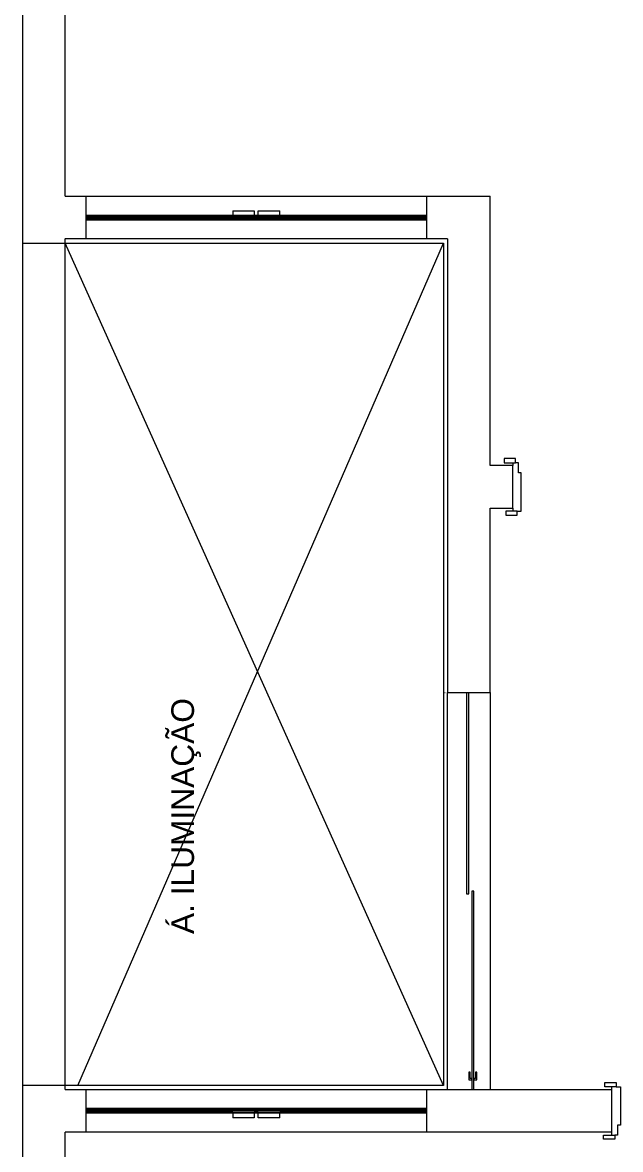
# Model space of a CAD drawing. Header units: millimetres. Extents: x 586.5 to 618.3, y 239.1 to 272.6.
# Drawn here: x 586.497 to 588.607, y 248.049 to 252.023 of the extents above; entities that cross this region are included whole.
import ezdxf

# ---------------------------------------------------------------- set-up
doc = ezdxf.new("R2010")
doc.units = ezdxf.units.MM
doc.header["$LTSCALE"] = 75
doc.linetypes.add('HIDDEN', pattern=[0.375, 0.25, -0.125])
for name, color, linetype, lineweight in [('A Arquitetura LRZ', 252, 'Continuous', 9), ('A Cumbuca LRZ', 254, 'HIDDEN', 9), ('A Esquadrias LRZ', 252, 'Continuous', 9), ('A Projeção LRZ', 253, 'HIDDEN', 9)]:
    doc.layers.add(name, color=color, linetype=linetype, lineweight=lineweight)
doc.styles.add('R80', font='arial.ttf')

msp = doc.modelspace()

# ---------------------------------------------------------------- linework, layer by layer
at = {"layer": 'A Arquitetura LRZ'}
for p, q in [((586.4965, 272.5654), (586.4965, 240.1554)), ((586.6465, 251.4104), (586.6465, 254.7604)), ((586.6465, 251.4104), (588.1465, 251.4104)), ((586.7215, 251.3434), (586.7215, 251.4104)), ((587.9215, 251.4104), (587.9215, 251.3434)), ((588.1465, 250.4604), (588.1465, 251.4104)), ((586.7215, 251.3314), (586.7215, 251.3354)), ((586.7215, 251.2604), (586.7215, 251.3274)), ((587.9215, 251.3354), (587.9215, 251.3314)), ((587.9215, 251.3274), (587.9215, 251.2604)), ((586.6465, 251.2614), (586.6465, 251.2604)), ((587.9965, 251.2604), (586.6465, 251.2604)), ((586.6465, 248.2604), (586.6465, 251.2604)), ((587.9875, 251.2604), (587.9865, 251.2604)), ((587.9965, 251.2604), (587.9965, 249.6604)), ((588.2265, 250.4604), (588.1465, 250.4604)), ((588.2265, 250.3104), (588.2265, 250.4604)), ((588.1465, 249.6604), (588.1465, 250.3104)), ((588.1465, 250.3104), (588.2265, 250.3104)), ((587.9865, 249.6604), (587.9875, 249.6604)), ((587.9965, 249.6604), (588.1465, 249.6604)), ((586.6465, 248.2604), (588.5765, 248.2604)), ((586.7215, 248.1934), (586.7215, 248.2604)), ((587.9215, 248.2604), (587.9215, 248.1934)), ((588.5765, 248.1104), (588.5765, 248.2604)), ((586.7215, 248.1854), (586.7215, 248.1894)), ((586.7215, 248.1104), (586.7215, 248.1774)), ((587.9215, 248.1894), (587.9215, 248.1854)), ((587.9215, 248.1774), (587.9215, 248.1104)), ((588.5765, 248.1104), (586.6465, 248.1104)), ((586.6465, 245.3104), (586.6465, 248.1104))]:
    msp.add_line(p, q, dxfattribs=at)
at = {"layer": 'A Esquadrias LRZ'}
for p, q in [((587.2385, 251.3594), (587.2385, 251.3434)), ((587.2385, 251.3594), (587.2435, 251.3594)), ((587.2435, 251.3594), (587.252, 251.3594)), ((587.252, 251.3594), (587.3145, 251.3594)), ((587.3145, 251.3594), (587.3145, 251.3434)), ((587.3285, 251.3594), (587.3911, 251.3594)), ((587.3285, 251.3434), (587.3285, 251.3594)), ((587.3911, 251.3594), (587.3996, 251.3594)), ((587.3996, 251.3594), (587.4045, 251.3594)), ((587.4045, 251.3434), (587.4045, 251.3594)), ((586.7215, 251.3414), (586.7215, 251.3434)), ((586.7215, 251.3434), (587.9215, 251.3434)), ((586.7215, 251.3394), (586.7215, 251.3414)), ((587.9215, 251.3414), (586.7215, 251.3414)), ((586.7215, 251.3394), (587.0715, 251.3394)), ((586.7215, 251.3354), (586.7215, 251.3394)), ((586.7365, 251.3394), (586.7215, 251.3394)), ((587.0715, 251.3354), (586.7215, 251.3354)), ((586.7215, 251.3314), (586.7365, 251.3314)), ((586.7215, 251.3294), (586.7215, 251.3314)), ((586.7215, 251.3274), (586.7215, 251.3294)), ((587.9215, 251.3294), (586.7215, 251.3294)), ((586.7215, 251.3274), (587.9215, 251.3274)), ((586.7365, 251.3414), (586.7365, 251.3394)), ((586.7365, 251.3314), (586.7365, 251.3294)), ((587.0165, 251.3314), (586.7365, 251.3314)), ((587.0165, 251.3354), (587.3165, 251.3354)), ((587.0165, 251.3314), (587.0165, 251.3354)), ((587.3165, 251.3314), (587.0165, 251.3314)), ((587.0715, 251.3394), (587.0715, 251.3354)), ((587.0715, 251.3394), (587.2385, 251.3394)), ((587.2385, 251.3414), (587.2385, 251.3394)), ((587.2435, 251.3394), (587.2385, 251.3394)), ((587.2385, 251.3314), (587.2385, 251.3294)), ((587.252, 251.3394), (587.2435, 251.3394)), ((587.3145, 251.3394), (587.252, 251.3394)), ((587.3145, 251.3414), (587.3145, 251.3394)), ((587.3145, 251.3394), (587.3285, 251.3394)), ((587.3145, 251.3364), (587.3285, 251.3364)), ((587.3145, 251.3354), (587.3145, 251.3364)), ((587.3165, 251.3354), (587.3145, 251.3354)), ((587.3145, 251.3314), (587.3165, 251.3314)), ((587.3145, 251.3304), (587.3145, 251.3314)), ((587.3285, 251.3304), (587.3145, 251.3304)), ((587.3145, 251.3304), (587.3145, 251.3294)), ((587.3165, 251.3354), (587.3165, 251.3314)), ((587.3165, 251.3314), (587.3165, 251.3354)), ((587.3285, 251.3354), (587.3265, 251.3354)), ((587.3265, 251.3354), (587.3265, 251.3314)), ((587.3265, 251.3354), (587.6265, 251.3354)), ((587.3265, 251.3314), (587.3265, 251.3354)), ((587.3265, 251.3314), (587.3285, 251.3314)), ((587.6265, 251.3314), (587.3265, 251.3314)), ((587.3285, 251.3394), (587.3285, 251.3414)), ((587.3911, 251.3394), (587.3285, 251.3394)), ((587.3285, 251.3364), (587.3285, 251.3354)), ((587.3285, 251.3314), (587.3285, 251.3304)), ((587.3285, 251.3304), (587.3285, 251.3294)), ((587.3996, 251.3394), (587.3911, 251.3394)), ((587.4045, 251.3394), (587.3996, 251.3394)), ((587.4045, 251.3394), (587.4045, 251.3414)), ((587.4045, 251.3394), (587.5715, 251.3394)), ((587.4045, 251.3294), (587.4045, 251.3314)), ((587.5715, 251.3394), (587.9215, 251.3394)), ((587.5715, 251.3354), (587.5715, 251.3394)), ((587.9215, 251.3354), (587.5715, 251.3354)), ((587.6265, 251.3354), (587.6265, 251.3314)), ((587.9065, 251.3314), (587.6265, 251.3314)), ((587.9065, 251.3394), (587.9065, 251.3414)), ((587.9215, 251.3394), (587.9065, 251.3394)), ((587.9065, 251.3314), (587.9215, 251.3314)), ((587.9065, 251.3294), (587.9065, 251.3314)), ((587.9215, 251.3434), (587.9215, 251.3414)), ((587.9215, 251.3414), (587.9215, 251.3394)), ((587.9215, 251.3394), (587.9215, 251.3354)), ((587.9215, 251.3314), (587.9215, 251.3294)), ((587.9215, 251.3294), (587.9215, 251.3274)), ((588.2365, 250.4854), (588.1965, 250.4854)), ((588.1965, 250.4854), (588.1965, 250.4704)), ((588.2365, 250.4704), (588.2365, 250.4854)), ((588.1965, 250.4704), (588.2365, 250.4704)), ((588.2265, 250.4704), (588.2265, 250.4604)), ((588.2465, 250.4704), (588.2365, 250.4704)), ((588.2465, 250.4354), (588.2465, 250.4704)), ((588.2565, 250.4354), (588.2465, 250.4354)), ((588.2565, 250.3004), (588.2565, 250.4354)), ((588.2415, 250.3004), (588.2015, 250.3004)), ((588.2015, 250.3004), (588.2015, 250.2854)), ((588.2015, 250.2854), (588.2415, 250.2854)), ((588.2265, 250.3104), (588.2265, 250.3004)), ((588.2415, 250.2854), (588.2415, 250.3004)), ((588.2415, 250.3004), (588.2565, 250.3004)), ((587.9965, 248.2604), (587.9965, 249.6604)), ((588.0635, 249.6604), (588.0635, 248.9504)), ((588.0715, 248.9504), (588.0715, 249.6604)), ((588.1465, 249.6604), (588.1465, 248.2604)), ((588.0635, 248.9504), (588.0715, 248.9504)), ((588.0895, 248.9604), (588.0815, 248.9604)), ((588.0815, 248.9604), (588.0815, 248.2604)), ((588.0895, 248.2604), (588.0895, 248.9604)), ((588.0758, 248.3215), (588.0715, 248.3215)), ((588.0715, 248.3215), (588.0715, 248.2954)), ((588.0715, 248.2954), (588.0815, 248.2954)), ((588.0758, 248.3002), (588.0758, 248.3215)), ((588.0815, 248.3002), (588.0758, 248.3002)), ((588.0815, 248.2954), (588.0815, 248.3002)), ((588.0953, 248.3002), (588.0895, 248.3002)), ((588.0895, 248.3002), (588.0895, 248.2954)), ((588.0895, 248.2954), (588.0995, 248.2954)), ((588.0995, 248.3215), (588.0953, 248.3215)), ((588.0953, 248.3215), (588.0953, 248.3002)), ((588.0995, 248.2954), (588.0995, 248.3215)), ((588.5515, 248.2704), (588.5515, 248.2854)), ((588.5515, 248.2854), (588.5915, 248.2854)), ((588.5915, 248.2704), (588.5515, 248.2704)), ((588.5765, 248.2604), (588.5765, 248.2704)), ((588.5915, 248.2854), (588.5915, 248.2704)), ((588.5915, 248.2704), (588.6065, 248.2704)), ((588.6065, 248.2704), (588.6065, 248.1354)), ((586.7215, 248.1914), (586.7215, 248.1934)), ((587.9215, 248.1934), (586.7215, 248.1934)), ((586.7215, 248.1894), (586.7215, 248.1914)), ((586.7215, 248.1914), (587.9215, 248.1914)), ((586.7365, 248.1894), (586.7215, 248.1894)), ((586.7215, 248.1814), (586.7215, 248.1854)), ((586.7215, 248.1854), (587.0715, 248.1854)), ((587.0715, 248.1814), (586.7215, 248.1814)), ((586.7215, 248.1794), (586.7215, 248.1814)), ((586.7215, 248.1814), (586.7365, 248.1814)), ((586.7215, 248.1774), (586.7215, 248.1794)), ((586.7215, 248.1794), (587.9215, 248.1794)), ((587.9215, 248.1774), (586.7215, 248.1774)), ((586.7365, 248.1914), (586.7365, 248.1894)), ((586.7365, 248.1894), (587.0165, 248.1894)), ((586.7365, 248.1814), (586.7365, 248.1794)), ((587.0165, 248.1854), (587.0165, 248.1894)), ((587.0165, 248.1894), (587.3165, 248.1894)), ((587.3165, 248.1854), (587.0165, 248.1854)), ((587.0715, 248.1854), (587.0715, 248.1814)), ((587.2385, 248.1814), (587.0715, 248.1814)), ((587.2385, 248.1914), (587.2385, 248.1894)), ((587.2385, 248.1814), (587.2385, 248.1794)), ((587.2385, 248.1814), (587.2435, 248.1814)), ((587.2385, 248.1774), (587.2385, 248.1614)), ((587.2435, 248.1814), (587.252, 248.1814)), ((587.252, 248.1814), (587.3145, 248.1814)), ((587.3145, 248.1904), (587.3145, 248.1914)), ((587.3145, 248.1904), (587.3285, 248.1904)), ((587.3145, 248.1894), (587.3145, 248.1904)), ((587.3165, 248.1894), (587.3145, 248.1894)), ((587.3145, 248.1854), (587.3165, 248.1854)), ((587.3145, 248.1844), (587.3145, 248.1854)), ((587.3285, 248.1844), (587.3145, 248.1844)), ((587.3285, 248.1814), (587.3145, 248.1814)), ((587.3145, 248.1814), (587.3145, 248.1794)), ((587.3145, 248.1774), (587.3145, 248.1614)), ((587.3165, 248.1854), (587.3165, 248.1894)), ((587.3165, 248.1894), (587.3165, 248.1854)), ((587.3265, 248.1854), (587.3265, 248.1894)), ((587.3265, 248.1894), (587.6265, 248.1894)), ((587.3265, 248.1894), (587.3265, 248.1854)), ((587.3285, 248.1894), (587.3265, 248.1894)), ((587.6265, 248.1854), (587.3265, 248.1854)), ((587.3265, 248.1854), (587.3285, 248.1854)), ((587.3285, 248.1904), (587.3285, 248.1914)), ((587.3285, 248.1904), (587.3285, 248.1894)), ((587.3285, 248.1854), (587.3285, 248.1844)), ((587.3285, 248.1814), (587.3911, 248.1814)), ((587.3285, 248.1794), (587.3285, 248.1814)), ((587.3285, 248.1614), (587.3285, 248.1774)), ((587.3911, 248.1814), (587.3996, 248.1814)), ((587.3996, 248.1814), (587.4045, 248.1814)), ((587.4045, 248.1894), (587.4045, 248.1914)), ((587.5715, 248.1814), (587.4045, 248.1814)), ((587.4045, 248.1794), (587.4045, 248.1814)), ((587.4045, 248.1614), (587.4045, 248.1774)), ((587.5715, 248.1814), (587.5715, 248.1854)), ((587.5715, 248.1854), (587.9215, 248.1854)), ((587.9215, 248.1814), (587.5715, 248.1814)), ((587.6265, 248.1894), (587.6265, 248.1854)), ((587.6265, 248.1894), (587.9065, 248.1894)), ((587.9065, 248.1894), (587.9065, 248.1914)), ((587.9215, 248.1894), (587.9065, 248.1894)), ((587.9065, 248.1794), (587.9065, 248.1814)), ((587.9065, 248.1814), (587.9215, 248.1814)), ((587.9215, 248.1934), (587.9215, 248.1914)), ((587.9215, 248.1914), (587.9215, 248.1894)), ((587.9215, 248.1854), (587.9215, 248.1814)), ((587.9215, 248.1814), (587.9215, 248.1794)), ((587.9215, 248.1794), (587.9215, 248.1774)), ((587.2435, 248.1614), (587.2385, 248.1614)), ((587.252, 248.1614), (587.2435, 248.1614)), ((587.3145, 248.1614), (587.252, 248.1614)), ((587.3911, 248.1614), (587.3285, 248.1614)), ((587.3996, 248.1614), (587.3911, 248.1614)), ((587.4045, 248.1614), (587.3996, 248.1614)), ((588.5965, 248.1354), (588.5965, 248.1004)), ((588.6065, 248.1354), (588.5965, 248.1354)), ((588.5465, 248.1004), (588.5865, 248.1004)), ((588.5465, 248.0854), (588.5465, 248.1004)), ((588.5765, 248.1004), (588.5765, 248.1104)), ((588.5865, 248.1004), (588.5865, 248.0854)), ((588.5965, 248.1004), (588.5865, 248.1004)), ((588.5865, 248.0854), (588.5465, 248.0854))]:
    msp.add_line(p, q, dxfattribs=at)
at = {"layer": 'A Projeção LRZ'}
for p, q in [((586.4965, 251.2454), (587.9815, 251.2454)), ((587.9815, 248.2754), (586.6465, 251.2454)), ((586.6915, 248.2754), (587.9815, 251.2454)), ((587.9815, 251.2454), (587.9815, 248.2754)), ((587.9815, 248.2754), (586.4965, 248.2754))]:
    msp.add_line(p, q, dxfattribs=at)

# ---------------------------------------------------------------- texts
at = {"layer": 'A Cumbuca LRZ', "style": 'R80'}
msp.add_text('Á. ILUMINAÇÃO', height=0.08, rotation=90, dxfattribs=at).set_placement((587.1016, 248.8089))

doc.saveas('drawing.dxf')
